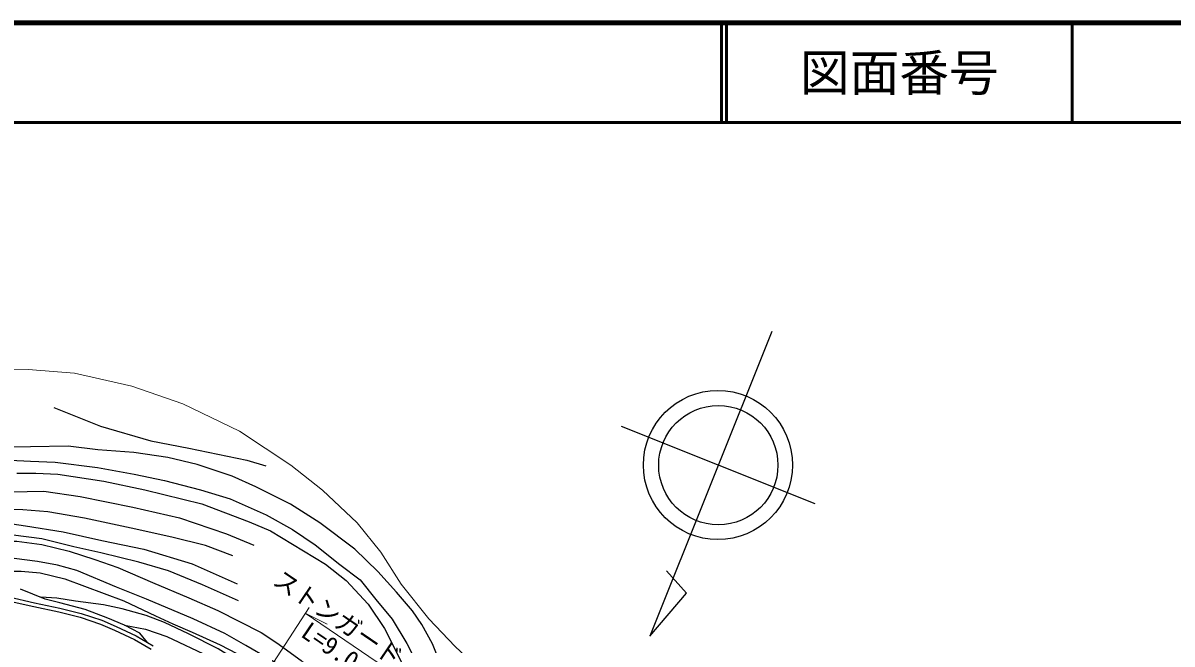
# Model space of a CAD drawing. Units: millimetres at full size, sheet at 1:1000; details may follow other scales. Extents: x 40000 to 680000, y 20000 to 380000.
# Drawn here: x 438470 to 554049, y 317520 to 380000 of the extents above; entities that cross this region are included whole.
import ezdxf
from ezdxf.enums import TextEntityAlignment as Align

# ---------------------------------------------------------------- set-up
doc = ezdxf.new("R2010")
doc.units = ezdxf.units.MM
doc.header["$LTSCALE"] = 1000
for name, color, linetype, lineweight in [('M-BGD', 7, 'Continuous', 25), ('M-BMK-SRVR', 3, 'Continuous', 25), ('M-STR-HTXT', 7, 'Continuous', 13), ('M-TTL', 2, 'Continuous', 140), ('M-TTL-LINE', 7, 'Continuous', 50)]:
    doc.layers.add(name, color=color, linetype=linetype, lineweight=lineweight)
doc.layers.add('M-TTL-TXT', color=7, linetype='Continuous')
doc.styles.add('ＭＳ ゴシック', font='')
doc.styles.get('ＭＳ ゴシック').set_extended_font_data('MS Gothic')

msp = doc.modelspace()

# ---------------------------------------------------------------- linework, layer by layer
at = {"layer": 'M-BGD'}
for points in [[(441559, 341322), (446268, 339430), (451331, 337963), (455165, 337230), (460994, 336024), (462887, 335433)], [(480580, 315295), (479648, 317547), (478592, 319472), (477641, 320843), (476057, 322728), (474158, 324814), (471864, 327054), (468336, 329704), (465365, 331597), (461877, 333331), (459505, 334420), (455991, 335574), (453029, 336276), (449615, 336778), (446011, 337043), (443002, 337430), (439217, 337362), (435820, 337339)], [(437193, 336014), (439229, 335932), (441714, 335813), (445970, 335267), (449639, 334617), (452716, 333978), (456331, 333040), (459313, 332129), (462940, 330518), (465579, 329051), (467864, 327490), (470354, 325507), (472402, 323969), (473952, 322006), (475589, 320013), (477069, 317576), (480326, 311225), (482200, 307818), (483625, 305309), (486006, 302394), (487982, 300297), (490246, 298457)], [(437835, 334695), (439769, 334704), (441960, 334603), (446601, 333913), (450738, 333029), (456444, 331625), (461237, 329815), (463369, 328898), (468905, 325566), (470963, 323895), (473176, 321528), (474849, 319085), (477344, 314088), (479807, 308939), (481297, 306154), (483041, 302846), (484644, 300515), (485790, 299183), (487206, 297976), (488872, 296831)], [(414358, 312849), (415167, 314952), (416230, 317187), (417215, 318803), (418016, 319960), (419459, 321925), (421216, 323941), (423216, 326027), (425203, 327827), (427308, 329444), (429760, 330713), (431673, 331651), (434270, 332489), (437226, 332837), (440565, 332906), (444218, 332367), (449536, 331301), (454210, 330206), (458957, 328600), (461684, 327457)], [(459566, 326386), (456815, 327432), (453456, 328260), (449341, 329160), (444668, 330182), (440978, 330811), (438471, 331030), (436036, 331079), (433553, 330714), (430949, 329887), (428709, 328768), (426127, 326974), (423805, 325004), (421912, 323073), (420190, 321115), (418024, 318189), (416463, 315439), (415643, 313410), (415272, 312454)], [(416014, 311830), (417302, 314736), (419292, 318423), (421166, 321310), (423413, 323930), (425619, 326017), (427843, 327636), (429934, 328655), (432881, 329514), (435574, 329865), (438716, 329416), (442511, 328813), (446395, 327935), (450610, 327077), (455477, 325592), (460004, 323583)], [(460141, 321866), (456511, 323485), (453096, 324870), (450110, 325748), (446297, 326684), (443584, 327289), (440359, 328093), (437490, 328463), (434875, 328541), (432747, 328346), (430835, 327937), (428800, 326995), (426497, 325551), (424584, 323874), (422887, 322196), (421577, 320474), (420308, 318718), (419215, 316495), (418259, 314310), (417072, 311049)], [(429244, 325127), (430596, 325934), (431972, 326646), (433812, 327419), (435793, 327852), (437844, 327875), (440363, 327536), (443111, 326856), (445712, 326025), (448021, 325228), (451487, 323725), (455143, 322179), (458061, 320890), (462414, 318676), (463993, 317628), (466443, 315873), (469326, 313300), (471510, 310660), (474509, 306611), (476914, 303159), (479484, 299670), (481640, 296797), (484370, 294029), (485010, 293390)], [(484231, 291591), (482228, 293795), (479986, 296917), (478121, 299551), (476006, 302462), (473854, 305429), (472726, 307102), (471030, 309168), (469721, 310773), (468095, 312314), (466102, 314098), (464272, 315376), (463216, 316045), (460884, 317381), (458780, 318567), (455575, 320043), (450908, 322042), (447892, 323250), (443898, 324916), (441930, 325451), (439946, 325813), (437571, 326120)], [(434092, 324564), (435351, 324822), (436891, 324855), (438291, 324839), (440185, 324681), (442696, 324080), (448603, 321870), (451791, 320367), (453540, 319556), (455503, 318697), (458316, 317442), (459983, 316567), (461485, 315660), (462410, 314851), (465021, 312799), (467811, 310225), (470858, 306879), (472557, 304747), (475454, 300719), (478021, 297267), (479781, 295052), (481725, 292882), (483669, 290826)], [(450991, 317686), (450224, 318623), (448693, 319427), (447012, 320129), (444726, 320981), (442184, 321667), (440703, 322046), (438216, 323052)], [(436977, 321871), (439559, 321286), (442092, 320752), (444225, 320209), (446264, 319530), (447678, 318921), (449686, 317981), (451379, 316999)], [(437057, 322263), (439644, 321677), (442183, 321142), (444338, 320593), (446406, 319904), (447842, 319286), (449871, 318336), (451576, 317347)], [(482757, 289868), (481095, 291642), (477776, 295366), (474583, 299154), (472379, 301885), (469720, 305500), (467475, 308593), (465645, 311033), (463531, 312928), (460842, 315312), (458096, 317033), (455113, 318528), (452701, 319675), (450853, 320396), (448455, 321071), (446577, 321464), (443764, 321823), (441889, 322140), (440270, 322221)], [(448693, 319427), (450780, 319020), (452948, 318274), (457199, 316278), (459248, 315162), (460888, 314096), (462264, 312895), (464408, 310823), (465457, 309546), (467670, 306782), (469020, 305158), (472172, 301006), (473915, 298688), (475578, 296466), (477582, 294111), (478121, 293329)]]:
    msp.add_lwpolyline(points, dxfattribs=at)
at = {"layer": 'M-BMK-SRVR'}
for p, q in [((513798, 348976), (501531, 318309)), ((518161, 331614), (498664, 339413)), ((505203, 322626), (503213, 324872)), ((501531, 318309), (505203, 322626))]:
    msp.add_line(p, q, dxfattribs=at)
for centre, radius in [((508373, 335529), 7500), ((508413, 335513), 6000)]:
    msp.add_circle(centre, radius, dxfattribs=at)
at = {"layer": 'M-STR-HTXT'}
for p, q in [((467249, 321209), (461679, 312620)), ((466864, 320616), (474081, 315702)), ((466864, 320616), (469066, 319530))]:
    msp.add_line(p, q, dxfattribs=at)
msp.add_lwpolyline([(433074, 345167), (438993, 345131), (443642, 344753), (449404, 343450), (454565, 341688), (460256, 338929), (465417, 335530), (468593, 333011), (472073, 329702), (474455, 326746), (476527, 323538), (479299, 320055), (481936, 317268), (485108, 314312), (488839, 311509), (492071, 309419), (494566, 308067), (500140, 305649), (506272, 303935), (510525, 303243), (515045, 302949), (519611, 302967), (524640, 303531), (530495, 304722)], dxfattribs=at)
at = {"layer": 'M-TTL'}
msp.add_line((680000, 380000), (40000, 380000), dxfattribs=at)
at = {"layer": 'M-TTL-LINE'}
for p, q in [((508747, 380000), (508747, 370000)), ((509247, 380000), (509247, 370000)), ((543997, 380000), (543997, 370000)), ((40000, 370000), (680000, 370000))]:
    msp.add_line(p, q, dxfattribs=at)

# ---------------------------------------------------------------- texts
at = {"layer": 'M-STR-HTXT', "style": 'ＭＳ ゴシック'}
for s, p in [('ストンガード', (463146, 323147)), ('L=9.0', (465993, 317884))]:
    msp.add_text(s, height=1833, rotation=325.755, dxfattribs=at).set_placement(p, align=Align.BOTTOM_LEFT)
at = {"layer": 'M-TTL-TXT', "style": 'ＭＳ ゴシック'}
msp.add_text('図面番号', height=3666, dxfattribs=at).set_placement((526622, 375000), align=Align.MIDDLE_CENTER)

doc.saveas('drawing.dxf')
